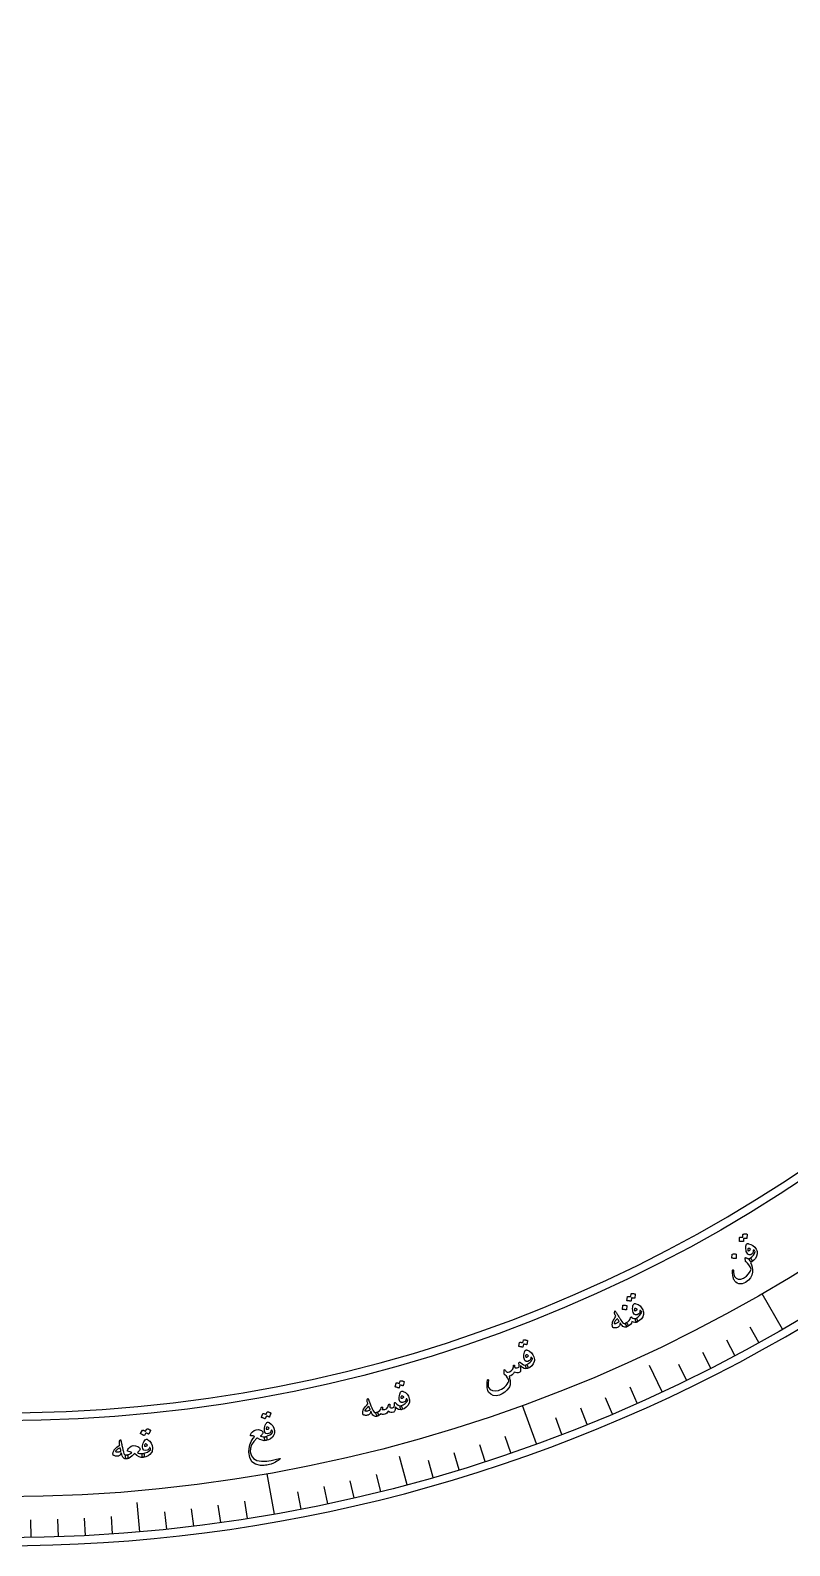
# Model space of a CAD drawing. Header units: millimetres. Extents: x -76 to 76, y -76 to 98.
# Drawn here: x 1.3 to 37.9, y -75.5 to -2.4 of the extents above; entities that cross this region are included whole.
import ezdxf

# ---------------------------------------------------------------- set-up
doc = ezdxf.new("R2010")
doc.units = ezdxf.units.MM
for name, color, linetype in [('CUT_INNER', 6, 'Continuous'), ('CUT_OUTER', 1, 'Continuous'), ('ENGRAVE', 7, 'Continuous'), ('ENGRAVE_FINE', 8, 'Continuous'), ('TEXT', 5, 'Continuous')]:
    doc.layers.add(name, color=color, linetype=linetype)

msp = doc.modelspace()

# ---------------------------------------------------------------- linework, layer by layer
at = {"layer": 'CUT_INNER'}
msp.add_arc((0.0001, -0.0002), 69.0824, 92.275255, 358.242372, dxfattribs=at)
at = {"layer": 'CUT_OUTER'}
msp.add_arc((0.0002, -0.0002), 75.4998, 179.868743, 0.000126, dxfattribs=at)
at = {"layer": 'ENGRAVE'}
for points in [[(37.5575, -65.0515), (36.5692, -63.3397)], [(31.7449, -68.0773), (31.1483, -66.7977)], [(25.6908, -70.585), (25.0148, -68.7276)], [(19.4412, -72.5555), (19.0758, -71.1917)], [(13.0436, -73.9738), (12.7003, -72.0272)], [(6.5467, -74.8291), (6.4236, -73.4226)]]:
    msp.add_lwpolyline(points, dxfattribs=at)
for radius in [75.1149, 73.1384, 69.4676]:
    msp.add_circle((0, 0), radius, dxfattribs=at)
at = {"layer": 'ENGRAVE_FINE'}
for points in [[(36.4165, -65.697), (36.0058, -64.9561)], [(35.2643, -66.3226), (34.8666, -65.5746)], [(34.1015, -66.9279), (33.7169, -66.1731)], [(32.9282, -67.5129), (32.5569, -66.7515)], [(30.552, -68.6209), (30.2075, -67.847)], [(29.3497, -69.1437), (29.0188, -68.3639)], [(26.9188, -70.1258), (26.6152, -69.335)], [(28.1386, -69.6454), (27.8212, -68.8599)], [(23.2118, -71.4386), (22.95, -70.6329)], [(24.455, -71.0226), (24.1792, -70.2216)], [(20.7045, -72.2051), (20.471, -71.3908)], [(21.9615, -71.8328), (21.7138, -71.0227)], [(16.8972, -73.1898), (16.7066, -72.3644)], [(18.172, -72.8837), (17.967, -72.0618)], [(14.3326, -73.7349), (14.171, -72.9033)], [(15.6173, -73.4735), (15.4412, -72.6449)], [(7.8517, -74.7035), (7.7631, -73.861)], [(9.1542, -74.5551), (9.051, -73.7143)], [(10.454, -74.3839), (10.3361, -73.5451)], [(11.7506, -74.1902), (11.618, -73.3535)], [(1.3109, -75.1035), (1.2962, -74.2565)], [(2.6215, -75.0692), (2.5919, -74.2226)], [(3.9312, -75.012), (3.8869, -74.1661)], [(5.2398, -74.932), (5.1807, -74.0869)]]:
    msp.add_lwpolyline(points, dxfattribs=at)
at = {"layer": 'TEXT'}
for points in [[(35.6518, -60.4718), (35.6527, -60.4682), (35.655, -60.465), (35.6588, -60.4621), (35.664, -60.4597), (35.6856, -60.456), (35.7071, -60.4532), (35.7284, -60.4515), (35.7495, -60.4508), (35.7707, -60.4512), (35.7921, -60.4527), (35.8137, -60.4552), (35.8354, -60.4589), (35.8405, -60.461), (35.844, -60.4642), (35.8462, -60.4686), (35.8469, -60.4742), (35.8424, -60.6633), (35.8411, -60.6665), (35.8376, -60.6686), (35.8319, -60.6695), (35.824, -60.6693), (35.8181, -60.6682), (35.809, -60.6674), (35.7966, -60.6668), (35.7811, -60.6664), (35.7621, -60.6662), (35.7396, -60.666), (35.7135, -60.666), (35.6839, -60.6661), (35.6785, -60.8137), (35.6773, -60.8189), (35.6737, -60.822), (35.6677, -60.8232), (35.6594, -60.8225), (35.6522, -60.8218), (35.641, -60.821), (35.6258, -60.8202), (35.6066, -60.8192), (35.5831, -60.8182), (35.5553, -60.8174), (35.5229, -60.8167), (35.4862, -60.8162), (35.4818, -60.8151), (35.4789, -60.8131), (35.4777, -60.8101), (35.478, -60.8063), (35.4885, -60.6216), (35.4894, -60.618), (35.4917, -60.6148), (35.4955, -60.612), (35.5007, -60.6095), (35.5187, -60.6057), (35.5367, -60.6028), (35.5547, -60.6011), (35.5727, -60.6004), (35.5907, -60.6006), (35.6085, -60.6017), (35.6263, -60.6036), (35.6439, -60.6063)], [(35.1325, -61.435), (35.1334, -61.4314), (35.1358, -61.4282), (35.1397, -61.4254), (35.145, -61.423), (35.1886, -61.4172), (35.2321, -61.4157), (35.2754, -61.4185), (35.3185, -61.4257), (35.3234, -61.4277), (35.3268, -61.4307), (35.3286, -61.4345), (35.3287, -61.4393), (35.3228, -61.6278), (35.3215, -61.6329), (35.3179, -61.6361), (35.3119, -61.6372), (35.3035, -61.6364), (35.2962, -61.6357), (35.285, -61.6348), (35.2697, -61.6339), (35.2504, -61.6327), (35.2268, -61.6316), (35.1988, -61.6306), (35.1663, -61.6297), (35.1294, -61.6289), (35.1241, -61.6282), (35.1207, -61.6265), (35.1192, -61.6238), (35.1194, -61.62)], [(35.8438, -60.9297), (35.8573, -60.9242), (35.8743, -60.9215), (35.8948, -60.9217), (35.9188, -60.9247), (36.0341, -60.9587), (36.1337, -61.0148), (36.2176, -61.093), (36.2856, -61.1935), (36.3122, -61.2511), (36.3296, -61.3061), (36.3378, -61.3586), (36.3368, -61.4086), (36.308, -61.5276), (36.254, -61.6322), (36.175, -61.7221), (36.0711, -61.7975), (36.0584, -61.8013), (36.0443, -61.799), (36.0288, -61.7905), (36.0118, -61.7758), (36.0035, -61.7671), (35.9959, -61.7576), (35.989, -61.7474), (35.9827, -61.7366), (35.9771, -61.7255), (35.9721, -61.7146), (35.9677, -61.7041), (35.9639, -61.6938), (35.9594, -61.6747), (35.9598, -61.6583), (35.9651, -61.6445), (35.9753, -61.6334), (36.074, -61.5563), (36.1512, -61.4752), (36.2069, -61.39), (36.2411, -61.3008), (36.223, -61.2771), (36.2072, -61.259), (36.1938, -61.2465), (36.1829, -61.2396), (36.1717, -61.2347), (36.1627, -61.2325), (36.156, -61.233), (36.1514, -61.2361), (36.1488, -61.2392), (36.1471, -61.2423), (36.1464, -61.2455), (36.1466, -61.2488), (36.1503, -61.295), (36.1451, -61.3355), (36.1309, -61.3702), (36.1077, -61.3991), (36.025, -61.4567), (35.9516, -61.4681), (35.8876, -61.4331), (35.833, -61.3521), (35.8121, -61.2995), (35.7973, -61.2409), (35.7888, -61.1762), (35.7863, -61.1054), (35.7898, -61.0413), (35.8005, -60.9906), (35.8185, -60.9534), (35.8438, -60.9297)], [(35.8996, -61.1614), (35.8845, -61.1771), (35.8783, -61.199), (35.8809, -61.227), (35.8922, -61.2612), (35.8951, -61.2659), (35.8975, -61.2691), (35.8992, -61.2708), (35.9004, -61.2711), (35.9213, -61.2648), (35.9412, -61.2563), (35.9602, -61.2456), (35.9781, -61.2328), (35.9928, -61.2195), (36.0035, -61.2063), (36.0103, -61.1932), (36.0133, -61.1803), (35.9756, -61.1631), (35.9442, -61.1542), (35.9188, -61.1536), (35.8996, -61.1614)], [(35.7527, -61.6211), (35.7528, -61.6077), (35.7571, -61.5991), (35.7654, -61.5955), (35.7777, -61.5969), (35.7857, -61.5993), (35.7951, -61.6026), (35.8061, -61.607), (35.8185, -61.6123), (35.8322, -61.6185), (35.847, -61.6256), (35.863, -61.6336), (35.8801, -61.6424), (35.9018, -61.65), (35.9249, -61.6511), (35.9494, -61.6455), (35.9753, -61.6334), (35.9938, -61.6257), (36.011, -61.6253), (36.0269, -61.6321), (36.0415, -61.646), (36.0534, -61.6634), (36.0632, -61.6841), (36.0709, -61.7081), (36.0767, -61.7355), (36.0797, -61.7594), (36.0798, -61.7777), (36.0769, -61.7904), (36.0711, -61.7975), (36.0142, -61.8306), (36.0629, -61.9425), (36.0956, -62.0581), (36.1121, -62.1776), (36.1126, -62.301), (36.0843, -62.4399), (36.0174, -62.5681), (35.9117, -62.6854), (35.7674, -62.7915), (35.6855, -62.8333), (35.6045, -62.8574), (35.5243, -62.8639), (35.4451, -62.8529), (35.3725, -62.8261), (35.3106, -62.7863), (35.2592, -62.7336), (35.2183, -62.6679), (35.2017, -62.6292), (35.1874, -62.5851), (35.1753, -62.5356), (35.1656, -62.4808), (35.1579, -62.4207), (35.152, -62.3554), (35.1479, -62.2851), (35.1456, -62.2096), (35.1459, -62.2031), (35.1474, -62.1977), (35.1501, -62.1934), (35.1541, -62.1903), (35.1604, -62.1873), (35.1662, -62.1858), (35.1717, -62.1858), (35.1767, -62.1872), (35.1822, -62.1906), (35.186, -62.1959), (35.188, -62.2031), (35.1884, -62.2121), (35.1947, -62.3149), (35.2052, -62.3973), (35.2201, -62.4593), (35.2393, -62.5011), (35.3232, -62.5951), (35.4242, -62.6398), (35.5421, -62.635), (35.6768, -62.5807), (35.8159, -62.4883), (35.9237, -62.3851), (36.0003, -62.2713), (36.0455, -62.147), (35.9937, -62.0357), (35.9351, -61.9407), (35.8698, -61.8622), (35.7977, -61.8001), (35.7864, -61.7913), (35.778, -61.784), (35.7728, -61.7784), (35.7706, -61.7743)], [(30.2532, -63.3453), (30.2544, -63.3418), (30.257, -63.3388), (30.261, -63.3363), (30.2664, -63.3343), (30.2883, -63.3325), (30.3099, -63.3317), (30.3312, -63.3318), (30.3524, -63.333), (30.3734, -63.3352), (30.3946, -63.3385), (30.4159, -63.3429), (30.4373, -63.3485), (30.4421, -63.351), (30.4454, -63.3545), (30.4471, -63.3591), (30.4474, -63.3647), (30.4264, -63.5527), (30.4248, -63.5558), (30.4212, -63.5576), (30.4154, -63.558), (30.4076, -63.557), (30.4018, -63.5555), (30.3928, -63.5539), (30.3805, -63.5522), (30.3651, -63.5505), (30.3462, -63.5486), (30.3238, -63.5465), (30.2978, -63.5442), (30.2683, -63.5417), (30.25, -63.6883), (30.2484, -63.6933), (30.2445, -63.6962), (30.2385, -63.6968), (30.2302, -63.6954), (30.2231, -63.6941), (30.212, -63.6923), (30.1969, -63.6901), (30.1779, -63.6875), (30.1546, -63.6845), (30.1269, -63.6812), (30.0948, -63.6777), (30.0582, -63.674), (30.0539, -63.6725), (30.0513, -63.6703), (30.0503, -63.6672), (30.0509, -63.6634), (30.0774, -63.4804), (30.0787, -63.4769), (30.0813, -63.4739), (30.0853, -63.4714), (30.0907, -63.4694), (30.1089, -63.4671), (30.1271, -63.4659), (30.1452, -63.4657), (30.1632, -63.4666), (30.1811, -63.4684), (30.1988, -63.471), (30.2163, -63.4744), (30.2336, -63.4786)], [(29.4624, -64.1889), (29.4681, -64.1718), (29.4762, -64.1663), (29.4868, -64.1725), (29.4999, -64.1903), (29.5067, -64.2015), (29.5162, -64.217), (29.5286, -64.2368), (29.5438, -64.2607), (29.5618, -64.2892), (29.5826, -64.3225), (29.6062, -64.3606), (29.6326, -64.4035), (29.6586, -64.4457), (29.6819, -64.4834), (29.7023, -64.5168), (29.7201, -64.5457), (29.7351, -64.5701), (29.7471, -64.5899), (29.7564, -64.6051), (29.7627, -64.6156), (29.8048, -64.6809), (29.8439, -64.7287), (29.8803, -64.7589), (29.9138, -64.7715), (29.934, -64.773), (29.9562, -64.7699), (29.9803, -64.7621), (30.0063, -64.7496), (30.023, -64.7449), (30.0384, -64.747), (30.0525, -64.7557), (30.0653, -64.7711), (30.0768, -64.7915), (30.0861, -64.8133), (30.093, -64.8364), (30.0976, -64.8609), (30.0992, -64.8828), (30.0978, -64.9004), (30.0935, -64.9134), (30.0862, -64.922), (30.0355, -64.9449), (29.9878, -64.9559), (29.9432, -64.955), (29.9015, -64.9422), (29.8589, -64.9149), (29.815, -64.8734), (29.7698, -64.8176), (29.7234, -64.7475), (29.7174, -64.8059), (29.7063, -64.8547), (29.6901, -64.8939), (29.669, -64.9234), (29.6484, -64.9399), (29.6221, -64.9547), (29.5901, -64.9677), (29.5523, -64.9789), (29.511, -64.9876), (29.4751, -64.992), (29.4445, -64.9922), (29.4194, -64.9883), (29.3966, -64.9796), (29.3787, -64.9678), (29.3659, -64.9529), (29.358, -64.9349), (29.3524, -64.9105), (29.3488, -64.8823), (29.3472, -64.8503), (29.3476, -64.8144), (29.3496, -64.7778), (29.3523, -64.748), (29.3558, -64.7251), (29.3601, -64.7091), (29.3917, -64.6373), (29.4294, -64.5662), (29.473, -64.4958), (29.5227, -64.4261), (29.5033, -64.3904), (29.4869, -64.3595), (29.4736, -64.3332), (29.4633, -64.3116), (29.456, -64.2929), (29.4517, -64.2751), (29.4505, -64.2583), (29.4523, -64.2423)], [(29.8585, -63.9031), (29.8598, -63.8996), (29.8624, -63.8966), (29.8665, -63.8941), (29.8719, -63.8922), (29.9158, -63.89), (29.9592, -63.8921), (30.0019, -63.8986), (30.0442, -63.9093), (30.0489, -63.9118), (30.052, -63.915), (30.0535, -63.919), (30.0533, -63.9237), (30.0322, -64.1109), (30.0305, -64.1159), (30.0266, -64.1188), (30.0205, -64.1194), (30.0122, -64.1179), (30.0051, -64.1166), (29.994, -64.1148), (29.9789, -64.1125), (29.9598, -64.1098), (29.9365, -64.1067), (29.9087, -64.1034), (29.8765, -64.0998), (29.8398, -64.0959), (29.8346, -64.0948), (29.8314, -64.0928), (29.8301, -64.0899), (29.8306, -64.0862)], [(30.4046, -63.8182), (30.4186, -63.8139), (30.4357, -63.8127), (30.4561, -63.8147), (30.4798, -63.8198), (30.5917, -63.8637), (30.686, -63.9282), (30.7628, -64.0135), (30.8218, -64.1195), (30.8433, -64.1792), (30.8558, -64.2355), (30.8594, -64.2885), (30.8541, -64.3382), (30.815, -64.4543), (30.7521, -64.5537), (30.6656, -64.6365), (30.5555, -64.7025), (30.5425, -64.7052), (30.5287, -64.7017), (30.5139, -64.6919), (30.4983, -64.6758), (30.4908, -64.6663), (30.4841, -64.6562), (30.4781, -64.6455), (30.4728, -64.6341), (30.4681, -64.6226), (30.4641, -64.6114), (30.4606, -64.6004), (30.4577, -64.5898), (30.4549, -64.5705), (30.4567, -64.5541), (30.4632, -64.5409), (30.4743, -64.5307), (30.5794, -64.4625), (30.6634, -64.3884), (30.7263, -64.3084), (30.7681, -64.2225), (30.7521, -64.1973), (30.738, -64.1779), (30.7257, -64.1643), (30.7154, -64.1565), (30.7047, -64.1506), (30.696, -64.1476), (30.6892, -64.1475), (30.6844, -64.1503), (30.6815, -64.1531), (30.6796, -64.1561), (30.6786, -64.1592), (30.6785, -64.1624), (30.6782, -64.2088), (30.6694, -64.2487), (30.6522, -64.282), (30.6267, -64.3088), (30.5392, -64.359), (30.4651, -64.3639), (30.4044, -64.3236), (30.3571, -64.2381), (30.3408, -64.1839), (30.3312, -64.1242), (30.3283, -64.059), (30.332, -63.9883), (30.3411, -63.9247), (30.3562, -63.8751), (30.3774, -63.8396), (30.4046, -63.8182)], [(30.44, -64.0539), (30.4237, -64.0682), (30.4155, -64.0895), (30.4156, -64.1176), (30.424, -64.1527), (30.4265, -64.1576), (30.4285, -64.161), (30.4301, -64.1629), (30.4313, -64.1632), (30.4527, -64.1588), (30.4732, -64.1521), (30.493, -64.1431), (30.5121, -64.1319), (30.5278, -64.1199), (30.5396, -64.1076), (30.5476, -64.0952), (30.5516, -64.0826), (30.5156, -64.0622), (30.485, -64.0506), (30.4598, -64.0478), (30.44, -64.0539)], [(29.5897, -64.5371), (29.5312, -64.5927), (29.4857, -64.6491), (29.4531, -64.7061), (29.4336, -64.7638), (29.4336, -64.7705), (29.436, -64.7755), (29.4409, -64.7788), (29.4481, -64.7804), (29.4721, -64.7799), (29.4968, -64.7766), (29.5223, -64.7704), (29.5485, -64.7614), (29.5755, -64.7496), (29.6032, -64.735), (29.6317, -64.7175), (29.6608, -64.6973), (29.665, -64.6934), (29.6689, -64.6883), (29.6725, -64.6819), (29.6758, -64.6741), (29.6674, -64.6589), (29.6584, -64.6432), (29.6487, -64.6269), (29.6383, -64.61), (29.6272, -64.5926), (29.6154, -64.5747), (29.6029, -64.5561), (29.5897, -64.5371)], [(30.4743, -64.5307), (30.4918, -64.5284), (30.5054, -64.5282), (30.515, -64.5303), (30.5206, -64.5345), (30.5261, -64.5424), (30.5316, -64.5526), (30.537, -64.5653), (30.5423, -64.5803), (30.5567, -64.6297), (30.5637, -64.6665), (30.5633, -64.6908), (30.5555, -64.7025), (30.5002, -64.7197), (30.4381, -64.7222), (30.3691, -64.7102), (30.2933, -64.6834), (30.2658, -64.7533), (30.222, -64.8164), (30.1622, -64.8726), (30.0862, -64.922), (30.0766, -64.9243), (30.067, -64.9222), (30.0574, -64.9157), (30.0479, -64.9049), (29.9952, -64.8315), (29.9894, -64.8233), (29.9856, -64.8133), (29.9839, -64.8014), (29.9843, -64.7877), (29.9867, -64.7761), (29.9911, -64.7659), (29.9977, -64.7571), (30.0063, -64.7496), (30.0966, -64.6902), (30.1642, -64.6273), (30.2091, -64.5608), (30.2312, -64.491), (30.2333, -64.4819), (30.2373, -64.4742), (30.2432, -64.4679), (30.2508, -64.4632), (30.2589, -64.4607), (30.2658, -64.4614), (30.2715, -64.4653), (30.2761, -64.4723), (30.2797, -64.4793), (30.2834, -64.4852), (30.287, -64.4899), (30.2907, -64.4934), (30.341, -64.5169), (30.3884, -64.5309), (30.4328, -64.5355), (30.4743, -64.5307)], [(25.0613, -65.573), (25.0628, -65.5696), (25.0657, -65.5668), (25.0699, -65.5646), (25.0754, -65.5631), (25.0973, -65.563), (25.1189, -65.5639), (25.1402, -65.5658), (25.1612, -65.5686), (25.182, -65.5725), (25.2028, -65.5775), (25.2237, -65.5837), (25.2446, -65.5909), (25.2492, -65.5938), (25.2522, -65.5976), (25.2536, -65.6023), (25.2533, -65.6079), (25.2173, -65.7936), (25.2155, -65.7966), (25.2117, -65.798), (25.206, -65.798), (25.1982, -65.7964), (25.1926, -65.7944), (25.1837, -65.7921), (25.1716, -65.7894), (25.1564, -65.7864), (25.1377, -65.783), (25.1155, -65.7792), (25.0898, -65.7748), (25.0606, -65.7699), (25.0306, -65.9146), (25.0286, -65.9194), (25.0245, -65.922), (25.0184, -65.9222), (25.0103, -65.92), (25.0033, -65.9182), (24.9924, -65.9155), (24.9776, -65.9121), (24.9588, -65.9079), (24.9358, -65.9031), (24.9085, -65.8976), (24.8767, -65.8916), (24.8406, -65.8849), (24.8364, -65.8831), (24.8339, -65.8806), (24.8332, -65.8775), (24.8342, -65.8738), (24.8753, -65.6934), (24.8768, -65.69), (24.8797, -65.6873), (24.8839, -65.6851), (24.8894, -65.6836), (24.9078, -65.6828), (24.926, -65.683), (24.944, -65.6843), (24.9619, -65.6866), (24.9796, -65.6898), (24.997, -65.6938), (25.0142, -65.6987), (25.0311, -65.7043)], [(25.1743, -66.0565), (25.1885, -66.0533), (25.2057, -66.0535), (25.2259, -66.0571), (25.2491, -66.0641), (25.3571, -66.1169), (25.4459, -66.1888), (25.5155, -66.2799), (25.5658, -66.3904), (25.5825, -66.4516), (25.5905, -66.5087), (25.5898, -66.5619), (25.5805, -66.611), (25.5321, -66.7235), (25.4615, -66.8176), (25.3686, -66.8931), (25.2535, -66.95), (25.2404, -66.9518), (25.2269, -66.9471), (25.213, -66.9361), (25.1987, -66.9188), (25.192, -66.9088), (25.1861, -66.8982), (25.1809, -66.887), (25.1766, -66.8752), (25.1729, -66.8634), (25.1698, -66.8519), (25.1672, -66.8407), (25.1652, -66.8299), (25.1639, -66.8104), (25.167, -66.7942), (25.1745, -66.7815), (25.1865, -66.7722), (25.2967, -66.7128), (25.3864, -66.6457), (25.4555, -66.571), (25.5041, -66.4887), (25.4901, -66.4623), (25.4776, -66.4418), (25.4665, -66.4273), (25.4569, -66.4187), (25.4467, -66.412), (25.4382, -66.4083), (25.4315, -66.4076), (25.4264, -66.41), (25.4233, -66.4126), (25.4211, -66.4154), (25.4199, -66.4184), (25.4196, -66.4216), (25.4155, -66.4678), (25.4036, -66.5069), (25.3838, -66.5387), (25.3562, -66.5634), (25.2649, -66.6064), (25.1907, -66.6053), (25.1334, -66.5602), (25.0932, -66.4712), (25.0813, -66.4158), (25.0765, -66.3556), (25.0789, -66.2903), (25.0883, -66.2202), (25.1024, -66.1575), (25.1214, -66.1093), (25.1454, -66.0757), (25.1743, -66.0565)], [(25.1906, -66.2943), (25.1731, -66.3072), (25.1633, -66.3278), (25.1612, -66.3558), (25.1667, -66.3914), (25.1687, -66.3966), (25.1705, -66.4001), (25.172, -66.4021), (25.1731, -66.4025), (25.1948, -66.3998), (25.2158, -66.3948), (25.2363, -66.3875), (25.2561, -66.3778), (25.2728, -66.3671), (25.2856, -66.3558), (25.2945, -66.3441), (25.2995, -66.3319), (25.2653, -66.3086), (25.2357, -66.2946), (25.2108, -66.2898), (25.1906, -66.2943)], [(24.8443, -66.6908), (24.8444, -66.6793), (24.8468, -66.669), (24.8517, -66.6597), (24.8589, -66.6515), (24.87, -66.6453), (24.8831, -66.6453), (24.8983, -66.6516), (24.9155, -66.6642), (24.9949, -66.7271), (25.0665, -66.766), (25.1304, -66.7811), (25.1865, -66.7722), (25.2138, -66.769), (25.2371, -66.7836), (25.2565, -66.816), (25.2718, -66.8664), (25.2765, -66.8982), (25.275, -66.9228), (25.2673, -66.94), (25.2535, -66.95), (25.1781, -66.9625), (25.0989, -66.9445), (25.0161, -66.8959), (24.9296, -66.8167), (24.9222, -66.8095), (24.9169, -66.8085), (24.9137, -66.8138), (24.9125, -66.8254), (24.9165, -66.907), (24.9183, -66.973), (24.918, -67.0236), (24.9156, -67.0585), (24.9101, -67.0852), (24.899, -67.1069), (24.8824, -67.1236), (24.8603, -67.1354), (24.8017, -67.1515), (24.7408, -67.1553), (24.6777, -67.1466), (24.6123, -67.1255), (24.5732, -67.1963), (24.5188, -67.253), (24.4489, -67.2955), (24.3637, -67.3239), (24.3798, -67.377), (24.3934, -67.4277), (24.4043, -67.4759), (24.4127, -67.5217), (24.4185, -67.5652), (24.4218, -67.6066), (24.4226, -67.6457), (24.4209, -67.6827), (24.4147, -67.7333), (24.4022, -67.782), (24.3832, -67.8288), (24.3579, -67.8736), (24.2642, -67.9941), (24.1576, -68.0931), (24.038, -68.1706), (23.9057, -68.2267), (23.7431, -68.2595), (23.6011, -68.2483), (23.4798, -68.1931), (23.3793, -68.0941), (23.3561, -68.0551), (23.3365, -68.0055), (23.3207, -67.9455), (23.3086, -67.875), (23.302, -67.7951), (23.3025, -67.7069), (23.3103, -67.6103), (23.3251, -67.5053), (23.3271, -67.4978), (23.33, -67.4919), (23.3337, -67.4877), (23.3383, -67.4851), (23.345, -67.4835), (23.3511, -67.4835), (23.3567, -67.485), (23.3617, -67.4882), (23.3658, -67.4925), (23.3684, -67.4976), (23.3696, -67.5035), (23.3693, -67.5101), (23.3534, -67.6356), (23.3496, -67.7375), (23.3582, -67.816), (23.3793, -67.8708), (23.459, -67.9592), (23.5643, -68.0113), (23.695, -68.0271), (23.8511, -68.0064), (23.9241, -67.9838), (23.9982, -67.949), (24.0732, -67.902), (24.1493, -67.8428), (24.2219, -67.7737), (24.2793, -67.7022), (24.3216, -67.6281), (24.3487, -67.5516), (24.3322, -67.4686), (24.2945, -67.3904), (24.2358, -67.317), (24.156, -67.2484), (24.1476, -67.2403), (24.1416, -67.2317), (24.1378, -67.2225), (24.1365, -67.2128), (24.123, -67.0314), (24.1241, -67.0141), (24.129, -67.0045), (24.1378, -67.0025), (24.1505, -67.008), (24.1719, -67.0275), (24.1936, -67.0497), (24.2158, -67.0745), (24.2384, -67.102), (24.2688, -67.1215), (24.3164, -67.1215), (24.3812, -67.1021), (24.4631, -67.0631), (24.5042, -67.0333), (24.5359, -66.9955), (24.5581, -66.9495), (24.5708, -66.8955), (24.5724, -66.888), (24.5736, -66.8802), (24.5744, -66.8721), (24.5748, -66.8637), (24.575, -66.8551), (24.5752, -66.8464), (24.5754, -66.8375), (24.5754, -66.8286), (24.576, -66.8115), (24.5783, -66.7983), (24.5824, -66.7889), (24.5881, -66.7834), (24.594, -66.7811), (24.6005, -66.7805), (24.6077, -66.7817), (24.6155, -66.7846), (24.6224, -66.7881), (24.6276, -66.793), (24.6311, -66.7995), (24.6329, -66.8074), (24.6343, -66.8722), (24.6382, -66.8905), (24.6461, -66.9044), (24.658, -66.9136), (24.6738, -66.9183), (24.7195, -66.9216), (24.7628, -66.9164), (24.8039, -66.9028), (24.8427, -66.8806), (24.8516, -66.8629), (24.8549, -66.8254), (24.8524, -66.768), (24.8443, -66.6908)], [(19.1187, -67.5453), (19.1205, -67.542), (19.1235, -67.5395), (19.1279, -67.5377), (19.1336, -67.5367), (19.1554, -67.5385), (19.1769, -67.5414), (19.1979, -67.5451), (19.2185, -67.5498), (19.2389, -67.5556), (19.2592, -67.5624), (19.2794, -67.5704), (19.2996, -67.5794), (19.3039, -67.5827), (19.3065, -67.5868), (19.3075, -67.5916), (19.3068, -67.5971), (19.2544, -67.7789), (19.2523, -67.7817), (19.2484, -67.7828), (19.2427, -67.7823), (19.2351, -67.78), (19.2296, -67.7775), (19.221, -67.7744), (19.2092, -67.7707), (19.1943, -67.7663), (19.176, -67.7613), (19.1543, -67.7554), (19.1291, -67.7488), (19.1004, -67.7413), (19.0577, -67.8828), (19.0552, -67.8874), (19.0509, -67.8896), (19.0448, -67.8892), (19.0369, -67.8864), (19.0301, -67.8839), (19.0195, -67.8803), (19.005, -67.8756), (18.9867, -67.8698), (18.9643, -67.8629), (18.9375, -67.855), (18.9064, -67.8461), (18.871, -67.8363), (18.867, -67.8341), (18.8648, -67.8314), (18.8643, -67.8283), (18.8656, -67.8246), (18.9227, -67.6487), (18.9245, -67.6454), (18.9275, -67.6429), (18.9319, -67.6411), (18.9376, -67.6401), (18.9559, -67.6409), (18.974, -67.6428), (18.9919, -67.6456), (19.0095, -67.6495), (19.0268, -67.6543), (19.0438, -67.6599), (19.0605, -67.6662), (19.0769, -67.6734)], [(17.5398, -68.4149), (17.5485, -68.3991), (17.5575, -68.3952), (17.5668, -68.4031), (17.5765, -68.423), (17.5812, -68.4353), (17.5878, -68.4522), (17.5965, -68.4738), (17.6072, -68.5001), (17.6198, -68.5313), (17.6343, -68.5678), (17.6507, -68.6095), (17.6691, -68.6564), (17.6871, -68.7026), (17.7032, -68.7439), (17.7175, -68.7803), (17.7298, -68.812), (17.7401, -68.8387), (17.7485, -68.8603), (17.7549, -68.8769), (17.7593, -68.8883), (17.7889, -68.9601), (17.819, -69.0141), (17.8494, -69.0503), (17.8801, -69.0687), (17.8997, -69.0738), (17.9221, -69.0747), (17.9472, -69.0713), (17.975, -69.0636), (17.9922, -69.062), (18.007, -69.0668), (18.0194, -69.0779), (18.0292, -69.0953), (18.0369, -69.1175), (18.0421, -69.1405), (18.0448, -69.1645), (18.045, -69.1894), (18.0427, -69.2113), (18.0382, -69.2283), (18.0316, -69.2404), (18.0229, -69.2476), (17.9689, -69.261), (17.9201, -69.2633), (17.8763, -69.2545), (17.8375, -69.2345), (17.8005, -69.2), (17.7647, -69.1513), (17.7302, -69.0883), (17.697, -69.0112), (17.6807, -69.0675), (17.661, -69.1136), (17.6382, -69.1492), (17.6121, -69.1745), (17.5889, -69.1871), (17.5604, -69.1969), (17.5266, -69.204), (17.4874, -69.2083), (17.4452, -69.2094), (17.4091, -69.2074), (17.379, -69.2022), (17.3549, -69.1938), (17.334, -69.1812), (17.3186, -69.1664), (17.3086, -69.1495), (17.3041, -69.1303), (17.3029, -69.1053), (17.3044, -69.0769), (17.3085, -69.0451), (17.3153, -69.01), (17.3238, -68.9742), (17.3318, -68.9454), (17.3393, -68.9235), (17.3464, -68.9085), (17.3903, -68.8436), (17.4401, -68.7803), (17.4956, -68.7188), (17.5568, -68.6591), (17.5441, -68.6205), (17.5335, -68.5871), (17.5251, -68.5589), (17.5188, -68.5358), (17.515, -68.5161), (17.514, -68.4979), (17.5158, -68.481), (17.5204, -68.4657)], [(18.1984, -68.8479), (18.2018, -68.8351), (18.2064, -68.8245), (18.212, -68.816), (18.2188, -68.8097), (18.2263, -68.806), (18.234, -68.8051), (18.242, -68.8073), (18.2501, -68.8123), (18.257, -68.8202), (18.261, -68.8308), (18.2622, -68.844), (18.2605, -68.8598), (18.2584, -68.8682), (18.2565, -68.8767), (18.2548, -68.8855), (18.2533, -68.8945), (18.2517, -68.9037), (18.2497, -68.9129), (18.2474, -68.9223), (18.2446, -68.9318), (18.3668, -68.9306), (18.4592, -68.8926), (18.5217, -68.8181), (18.5543, -68.7069), (18.5575, -68.6941), (18.5616, -68.6836), (18.5666, -68.6753), (18.5725, -68.6692), (18.5799, -68.6652), (18.5875, -68.664), (18.5953, -68.6655), (18.6032, -68.6696), (18.6101, -68.6762), (18.6145, -68.6851), (18.6166, -68.6963), (18.6163, -68.7098), (18.614, -68.7428), (18.614, -68.77), (18.6162, -68.7915), (18.6207, -68.8071), (18.6338, -68.8274), (18.6536, -68.8414), (18.6801, -68.8488), (18.7134, -68.8497), (18.748, -68.8447), (18.7763, -68.8348), (18.7983, -68.82), (18.8141, -68.8004), (18.8248, -68.7724), (18.8317, -68.7326), (18.8348, -68.681), (18.8341, -68.6176), (18.8345, -68.6098), (18.8379, -68.6034), (18.8444, -68.5983), (18.8541, -68.5946), (18.8645, -68.5928), (18.8735, -68.5936), (18.881, -68.597), (18.8871, -68.603), (18.9498, -68.6757), (19.0127, -68.7244), (19.0755, -68.7493), (19.1385, -68.7503), (19.152, -68.752), (19.1649, -68.7605), (19.1773, -68.7757), (19.189, -68.7976), (19.1998, -68.8219), (19.2071, -68.8446), (19.211, -68.8659), (19.2114, -68.8856), (19.2094, -68.9044), (19.2051, -68.9186), (19.1985, -68.9283), (19.1894, -68.9334), (19.1077, -68.9426), (19.0302, -68.9233), (18.9572, -68.8757), (18.8885, -68.7997), (18.8851, -68.7957), (18.8822, -68.7949), (18.88, -68.7971), (18.8783, -68.8025), (18.8753, -68.8656), (18.8704, -68.918), (18.8637, -68.9596), (18.8551, -68.9906), (18.843, -69.0143), (18.8278, -69.0336), (18.8094, -69.0486), (18.788, -69.0592), (18.7185, -69.0733), (18.6539, -69.0699), (18.5943, -69.0489), (18.5396, -69.0104), (18.5083, -69.0628), (18.4693, -69.1047), (18.4225, -69.136), (18.3679, -69.1569), (18.3125, -69.1662), (18.2615, -69.1637), (18.2148, -69.1494), (18.1724, -69.1233), (18.1409, -69.1688), (18.1055, -69.2047), (18.0661, -69.231), (18.0229, -69.2476), (18.0031, -69.2436), (17.9827, -69.2215), (17.9617, -69.1813), (17.9401, -69.1229), (17.9375, -69.1041), (17.9425, -69.0879), (17.955, -69.0744), (17.975, -69.0636), (18.0637, -69.025), (18.1304, -68.9761), (18.1753, -68.917), (18.1984, -68.8479)], [(19.1881, -68.0369), (19.2025, -68.035), (19.2196, -68.0368), (19.2394, -68.0421), (19.2619, -68.0512), (19.3648, -68.1133), (19.4469, -68.1929), (19.5081, -68.2899), (19.5483, -68.4044), (19.5594, -68.4668), (19.5623, -68.5244), (19.5569, -68.5773), (19.5432, -68.6254), (19.4851, -68.7332), (19.4063, -68.8206), (19.3071, -68.8875), (19.1874, -68.934), (19.1742, -68.9345), (19.1611, -68.9287), (19.1482, -68.9165), (19.1355, -68.898), (19.1298, -68.8874), (19.1248, -68.8763), (19.1207, -68.8647), (19.1174, -68.8526), (19.1148, -68.8405), (19.1127, -68.8287), (19.1111, -68.8174), (19.1101, -68.8064), (19.1106, -68.7869), (19.1151, -68.7711), (19.1237, -68.7591), (19.1364, -68.7509), (19.2515, -68.7015), (19.3468, -68.6426), (19.4223, -68.5744), (19.4781, -68.4968), (19.4665, -68.4693), (19.4559, -68.4477), (19.4461, -68.4322), (19.4373, -68.4228), (19.4277, -68.4153), (19.4196, -68.4108), (19.4129, -68.4096), (19.4077, -68.4115), (19.4044, -68.4138), (19.402, -68.4164), (19.4005, -68.4193), (19.3999, -68.4225), (19.3917, -68.4681), (19.3763, -68.5059), (19.3538, -68.5359), (19.3241, -68.558), (19.2294, -68.5927), (19.1555, -68.585), (19.1025, -68.535), (19.0703, -68.4427), (19.0634, -68.3865), (19.0641, -68.3261), (19.0722, -68.2613), (19.0878, -68.1923), (19.1075, -68.1311), (19.1307, -68.0848), (19.1576, -68.0534), (19.1881, -68.0369)], [(19.1831, -68.2752), (19.1646, -68.2866), (19.153, -68.3061), (19.1484, -68.3339), (19.1506, -68.3699), (19.1523, -68.3752), (19.1537, -68.3789), (19.155, -68.381), (19.1561, -68.3815), (19.1779, -68.3807), (19.1993, -68.3776), (19.2203, -68.3721), (19.241, -68.3642), (19.2585, -68.355), (19.2722, -68.345), (19.2822, -68.3341), (19.2883, -68.3224), (19.2563, -68.2962), (19.2281, -68.2796), (19.2037, -68.2726), (19.1831, -68.2752)], [(12.6942, -69.0416), (12.6963, -69.0385), (12.6996, -69.0363), (12.7041, -69.0349), (12.7098, -69.0344), (12.7314, -69.0384), (12.7525, -69.0432), (12.7731, -69.0489), (12.7932, -69.0555), (12.8129, -69.0631), (12.8325, -69.0719), (12.8519, -69.0817), (12.8711, -69.0926), (12.8751, -69.0963), (12.8774, -69.1006), (12.8779, -69.1054), (12.8766, -69.1109), (12.8074, -69.287), (12.805, -69.2896), (12.8011, -69.2903), (12.7954, -69.2892), (12.7881, -69.2862), (12.7829, -69.2833), (12.7746, -69.2793), (12.7632, -69.2745), (12.7487, -69.2688), (12.731, -69.2621), (12.7099, -69.2542), (12.6855, -69.2452), (12.6576, -69.2351), (12.6018, -69.3719), (12.5989, -69.3763), (12.5944, -69.3781), (12.5884, -69.3771), (12.5808, -69.3735), (12.5743, -69.3704), (12.564, -69.3659), (12.55, -69.3598), (12.5323, -69.3523), (12.5107, -69.3433), (12.4848, -69.333), (12.4546, -69.3212), (12.4203, -69.3081), (12.4165, -69.3055), (12.4146, -69.3027), (12.4144, -69.2995), (12.416, -69.296), (12.4894, -69.1262), (12.4914, -69.1231), (12.4948, -69.1209), (12.4993, -69.1195), (12.505, -69.119), (12.5232, -69.1216), (12.5411, -69.1251), (12.5586, -69.1296), (12.5757, -69.1352), (12.5925, -69.1416), (12.6089, -69.1487), (12.625, -69.1566), (12.6406, -69.1652)], [(17.603, -68.7802), (17.5355, -68.8246), (17.4807, -68.8719), (17.4385, -68.9222), (17.409, -68.9755), (17.4078, -68.9821), (17.4093, -68.9874), (17.4134, -68.9915), (17.4203, -68.9944), (17.444, -68.9982), (17.4689, -68.9993), (17.495, -68.9978), (17.5225, -68.9936), (17.5511, -68.9868), (17.581, -68.9773), (17.6121, -68.9653), (17.6444, -68.9505), (17.6492, -68.9475), (17.654, -68.9432), (17.6587, -68.9375), (17.6633, -68.9304), (17.6578, -68.914), (17.6517, -68.8969), (17.645, -68.8791), (17.6378, -68.8607), (17.6299, -68.8416), (17.6216, -68.8218), (17.6126, -68.8013), (17.603, -68.7802)], [(6.8898, -69.86), (6.8921, -69.8571), (6.8956, -69.8552), (6.9002, -69.8542), (6.9059, -69.8541), (6.9271, -69.8599), (6.9477, -69.8664), (6.9678, -69.8739), (6.9872, -69.8821), (7.0063, -69.8914), (7.0251, -69.9017), (7.0436, -69.9131), (7.0618, -69.9256), (7.0655, -69.9296), (7.0674, -69.934), (7.0675, -69.9389), (7.0658, -69.9443), (6.982, -70.1139), (6.9795, -70.1163), (6.9755, -70.1167), (6.97, -70.1151), (6.9629, -70.1116), (6.958, -70.1082), (6.95, -70.1036), (6.9391, -70.0979), (6.9252, -70.0909), (6.9081, -70.0828), (6.8877, -70.0732), (6.8641, -70.0621), (6.8371, -70.0497), (6.7701, -70.1814), (6.7668, -70.1856), (6.7622, -70.1869), (6.7563, -70.1855), (6.7491, -70.1813), (6.7428, -70.1777), (6.733, -70.1722), (6.7195, -70.165), (6.7025, -70.1561), (6.6817, -70.1453), (6.6567, -70.1329), (6.6277, -70.1186), (6.5946, -70.1027), (6.591, -70.0998), (6.5893, -70.0968), (6.5894, -70.0936), (6.5913, -70.0903), (6.6786, -69.9271), (6.6809, -69.9243), (6.6844, -69.9223), (6.689, -69.9214), (6.6948, -69.9214), (6.7127, -69.9254), (6.7302, -69.9304), (6.7473, -69.9364), (6.7639, -69.9433), (6.7801, -69.9511), (6.7959, -69.9596), (6.8112, -69.9688), (6.826, -69.9787)], [(12.3809, -69.9242), (12.4264, -69.945), (12.4598, -69.9676), (12.4809, -69.9921), (12.4897, -70.0185), (12.4906, -70.0447), (12.4862, -70.0707), (12.4763, -70.0965), (12.461, -70.1223), (12.4425, -70.1466), (12.423, -70.1682), (12.4024, -70.187), (12.3808, -70.203), (12.3751, -70.2065), (12.374, -70.2101), (12.3775, -70.2136), (12.3855, -70.2172), (12.4403, -70.2348), (12.4941, -70.2451), (12.5469, -70.248), (12.5987, -70.2436), (12.6332, -70.2438), (12.6587, -70.2543), (12.6754, -70.2749), (12.6831, -70.3056), (12.6844, -70.3561), (12.6763, -70.3938), (12.659, -70.4186), (12.6323, -70.4306), (12.5512, -70.4328), (12.4566, -70.4126), (12.3484, -70.37), (12.2268, -70.305), (12.2199, -70.303), (12.213, -70.3031), (12.2063, -70.3053), (12.1997, -70.3097), (12.0439, -70.4655), (11.9384, -70.6281), (11.8835, -70.7978), (11.8795, -70.9748), (11.9317, -71.1572), (12.0394, -71.2931), (12.2026, -71.3823), (12.4215, -71.4242), (12.4961, -71.4266), (12.5805, -71.4237), (12.6749, -71.4155), (12.7791, -71.4018), (12.893, -71.3826), (13.0163, -71.3574), (13.1491, -71.3262), (13.2912, -71.289), (13.3013, -71.286), (13.3092, -71.2856), (13.3148, -71.2878), (13.3181, -71.2925), (13.3189, -71.299), (13.3169, -71.3062), (13.3119, -71.3142), (13.3041, -71.3231), (13.2699, -71.3529), (13.2245, -71.3867), (13.1681, -71.4244), (13.1005, -71.4659), (13.0328, -71.5048), (12.9738, -71.5347), (12.9236, -71.5557), (12.8823, -71.5678), (12.8107, -71.5839), (12.7412, -71.5974), (12.6737, -71.6083), (12.6082, -71.6166), (12.5449, -71.6224), (12.4838, -71.6255), (12.4251, -71.6261), (12.3686, -71.6241), (12.1288, -71.5709), (11.9561, -71.4458), (11.8505, -71.2493), (11.8114, -70.9818), (11.8211, -70.8028), (11.8593, -70.6324), (11.9258, -70.4704), (12.0205, -70.317), (12.0298, -70.3052), (12.0384, -70.2946), (12.0463, -70.2853), (12.0534, -70.2771), (12.0597, -70.2698), (12.0652, -70.2633), (12.0699, -70.2574), (12.0738, -70.2522), (12.0809, -70.243), (12.0844, -70.2359), (12.0842, -70.2307), (12.0803, -70.2275), (12.0489, -70.2118), (12.0147, -70.2018), (11.9778, -70.1972), (11.938, -70.1982), (11.9125, -70.1978), (11.8953, -70.1927), (11.8864, -70.1829), (11.8858, -70.1686), (11.8928, -70.1425), (11.9014, -70.118), (11.9115, -70.0949), (11.9232, -70.0733), (11.9363, -70.053), (11.9507, -70.0336), (11.9662, -70.0152), (11.983, -69.9978), (12.0738, -69.9337), (12.1703, -69.9001), (12.2726, -69.8969), (12.3809, -69.9242)], [(12.7172, -69.5376), (12.7317, -69.5371), (12.7486, -69.5404), (12.7678, -69.5476), (12.7893, -69.5587), (12.8859, -69.6303), (12.9602, -69.7172), (13.012, -69.8195), (13.0413, -69.9372), (13.0465, -70.0004), (13.044, -70.0581), (13.0336, -70.1102), (13.0155, -70.1568), (12.9475, -70.2586), (12.8609, -70.3383), (12.7558, -70.3956), (12.6323, -70.4306), (12.6191, -70.4299), (12.6066, -70.4229), (12.5949, -70.4096), (12.584, -70.3899), (12.5793, -70.3789), (12.5754, -70.3674), (12.5724, -70.3554), (12.5702, -70.3431), (12.5688, -70.3307), (12.5678, -70.3188), (12.5673, -70.3074), (12.5673, -70.2964), (12.5696, -70.277), (12.5756, -70.2617), (12.5853, -70.2505), (12.5987, -70.2436), (12.7179, -70.2052), (12.8183, -70.1555), (12.8999, -70.0947), (12.9627, -70.0227), (12.9538, -69.9942), (12.9452, -69.9717), (12.9369, -69.9554), (12.929, -69.9452), (12.9202, -69.9368), (12.9126, -69.9316), (12.906, -69.9297), (12.9007, -69.9311), (12.8971, -69.9331), (12.8945, -69.9355), (12.8927, -69.9382), (12.8918, -69.9413), (12.8794, -69.986), (12.8606, -70.0222), (12.8353, -70.0499), (12.8036, -70.0692), (12.7061, -70.0948), (12.6333, -70.0802), (12.5852, -70.0254), (12.5618, -69.9306), (12.5602, -69.874), (12.5665, -69.8139), (12.5807, -69.7502), (12.6027, -69.6829), (12.6281, -69.6238), (12.6556, -69.5799), (12.6853, -69.5512), (12.7172, -69.5376)], [(12.6899, -69.7744), (12.6704, -69.784), (12.657, -69.8023), (12.6497, -69.8295), (12.6486, -69.8656), (12.6498, -69.871), (12.6508, -69.8748), (12.6519, -69.877), (12.653, -69.8776), (12.6747, -69.8789), (12.6964, -69.8778), (12.7178, -69.8743), (12.7391, -69.8684), (12.7574, -69.8609), (12.772, -69.8522), (12.7829, -69.8423), (12.7901, -69.8312), (12.7607, -69.8021), (12.7342, -69.7829), (12.7106, -69.7737), (12.6899, -69.7744)], [(5.6043, -70.4048), (5.6155, -70.3907), (5.625, -70.3884), (5.6329, -70.3978), (5.639, -70.419), (5.6415, -70.4319), (5.6452, -70.4498), (5.65, -70.4725), (5.6561, -70.5003), (5.6632, -70.5332), (5.6713, -70.5716), (5.6803, -70.6155), (5.6904, -70.6649), (5.7003, -70.7134), (5.7091, -70.7568), (5.7169, -70.7952), (5.7236, -70.8285), (5.7293, -70.8565), (5.7338, -70.8793), (5.7373, -70.8967), (5.7397, -70.9087), (5.7567, -70.9846), (5.777, -71.0429), (5.8008, -71.0837), (5.8279, -71.107), (5.8464, -71.1155), (5.8683, -71.1201), (5.8936, -71.1211), (5.9223, -71.1183), (5.9396, -71.1197), (5.9533, -71.1269), (5.9636, -71.1399), (5.9704, -71.1588), (5.9742, -71.1819), (5.9753, -71.2055), (5.9739, -71.2296), (5.9698, -71.2542), (5.9638, -71.2754), (5.9564, -71.2913), (5.9479, -71.3021), (5.9381, -71.3077), (5.8826, -71.3118), (5.8341, -71.3057), (5.7924, -71.2895), (5.7577, -71.2632), (5.7271, -71.2229), (5.7001, -71.1688), (5.6769, -71.1009), (5.6574, -71.0191), (5.6316, -71.0719), (5.6044, -71.1139), (5.5758, -71.1451), (5.5458, -71.1656), (5.5208, -71.174), (5.4911, -71.1789), (5.4565, -71.1801), (5.4172, -71.1776), (5.3754, -71.1715), (5.3401, -71.1633), (5.3114, -71.1531), (5.2891, -71.1407), (5.2707, -71.1247), (5.258, -71.1075), (5.2511, -71.0891), (5.2499, -71.0695), (5.2529, -71.0446), (5.2592, -71.0169), (5.2687, -70.9863), (5.2815, -70.9528), (5.2959, -70.919), (5.3087, -70.892), (5.3199, -70.8717), (5.3294, -70.8582), (5.3838, -70.8016), (5.4436, -70.7478), (5.5088, -70.6967), (5.5793, -70.6483), (5.5734, -70.6081), (5.5687, -70.5734), (5.5652, -70.5442), (5.5629, -70.5204), (5.5625, -70.5003), (5.5646, -70.4821), (5.5693, -70.4659), (5.5764, -70.4515)], [(5.6042, -70.7755), (5.5301, -70.8077), (5.468, -70.845), (5.4178, -70.8873), (5.3796, -70.9348), (5.3773, -70.9411), (5.3779, -70.9466), (5.3813, -70.9514), (5.3875, -70.9554), (5.4102, -70.9632), (5.4346, -70.9685), (5.4606, -70.9715), (5.4884, -70.972), (5.5177, -70.9702), (5.5488, -70.966), (5.5815, -70.9594), (5.6159, -70.9504), (5.6212, -70.9483), (5.6266, -70.9448), (5.6322, -70.94), (5.6379, -70.9338), (5.6353, -70.9167), (5.6322, -70.8988), (5.6287, -70.8802), (5.6247, -70.8608), (5.6202, -70.8406), (5.6153, -70.8197), (5.61, -70.798), (5.6042, -70.7755)], [(6.6943, -71.0498), (6.7256, -71.0515), (6.7477, -71.0633), (6.7607, -71.0853), (6.7646, -71.1174), (6.759, -71.1682), (6.7484, -71.2054), (6.7328, -71.229), (6.7122, -71.239), (6.614, -71.2393), (6.5127, -71.2093), (6.4086, -71.1489), (6.3018, -71.0581), (6.1866, -71.1646), (6.0875, -71.2416), (6.0046, -71.2893), (5.9381, -71.3077), (5.9153, -71.3046), (5.8957, -71.2911), (5.8792, -71.2673), (5.8659, -71.2332), (5.8591, -71.1871), (5.8662, -71.1526), (5.8873, -71.1297), (5.9223, -71.1183), (5.9546, -71.1124), (5.9862, -71.1045), (6.0173, -71.0944), (6.0478, -71.0823), (6.0778, -71.068), (6.1071, -71.0513), (6.1357, -71.0323), (6.1638, -71.0109), (6.1248, -70.9843), (6.0786, -70.9642), (6.0254, -70.9505), (5.965, -70.9431), (5.9594, -70.9413), (5.9555, -70.937), (5.9532, -70.9302), (5.9525, -70.9209), (5.9598, -70.8878), (5.9783, -70.8503), (6.0081, -70.8085), (6.0492, -70.7622), (6.1373, -70.6983), (6.234, -70.6693), (6.3393, -70.6752), (6.4533, -70.7159), (6.5027, -70.744), (6.5379, -70.7728), (6.559, -70.8024), (6.5657, -70.8328), (6.5573, -70.867), (6.5322, -70.9059), (6.4906, -70.9494), (6.4323, -70.9977), (6.4797, -71.0268), (6.5392, -71.0452), (6.6107, -71.0529), (6.6943, -71.0498)], [(6.8713, -70.3562), (6.8858, -70.3568), (6.9024, -70.3616), (6.9209, -70.3704), (6.9414, -70.3832), (7.0317, -70.4626), (7.0984, -70.5554), (7.1416, -70.6616), (7.161, -70.7815), (7.1609, -70.8449), (7.1535, -70.9021), (7.1389, -70.9532), (7.1169, -70.9981), (7.0406, -71.0939), (6.9477, -71.166), (6.8382, -71.2144), (6.7122, -71.239), (6.6991, -71.2372), (6.6872, -71.2292), (6.6767, -71.2149), (6.6675, -71.1944), (6.6637, -71.183), (6.6608, -71.1712), (6.6588, -71.1591), (6.6577, -71.1466), (6.6572, -71.1341), (6.6572, -71.1222), (6.6577, -71.1108), (6.6586, -71.0998), (6.6625, -71.0806), (6.6698, -71.0659), (6.6804, -71.0556), (6.6943, -71.0498), (6.8163, -71.0215), (6.9205, -70.9804), (7.0069, -70.9266), (7.0755, -70.8601), (7.069, -70.8309), (7.0623, -70.8078), (7.0554, -70.7909), (7.0484, -70.78), (7.0403, -70.7709), (7.0331, -70.7651), (7.0268, -70.7627), (7.0213, -70.7636), (7.0176, -70.7653), (7.0148, -70.7674), (7.0128, -70.77), (7.0116, -70.7731), (6.9955, -70.8166), (6.9737, -70.8511), (6.9462, -70.8766), (6.9131, -70.8931), (6.8138, -70.9105), (6.7424, -70.8899), (6.6991, -70.8313), (6.6837, -70.7348), (6.6868, -70.6783), (6.6981, -70.6189), (6.7176, -70.5566), (6.7451, -70.4914), (6.7753, -70.4347), (6.8064, -70.3932), (6.8383, -70.367), (6.8713, -70.3562)], [(6.8243, -70.5898), (6.8041, -70.5978), (6.7892, -70.615), (6.7797, -70.6415), (6.7756, -70.6773), (6.7763, -70.6828), (6.777, -70.6867), (6.7779, -70.689), (6.7789, -70.6897), (6.8005, -70.6928), (6.8222, -70.6935), (6.8438, -70.6918), (6.8655, -70.6877), (6.8844, -70.6817), (6.8997, -70.6743), (6.9114, -70.6653), (6.9195, -70.6548), (6.8926, -70.6234), (6.8678, -70.6021), (6.845, -70.5909), (6.8243, -70.5898)]]:
    msp.add_lwpolyline(points, close=True, dxfattribs=at)

doc.saveas('drawing.dxf')
